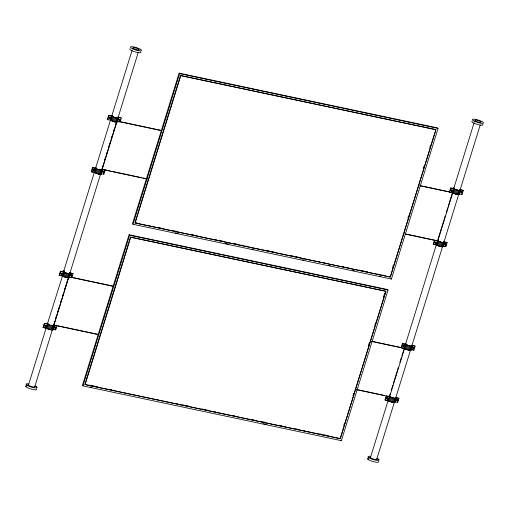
<?xml version="1.0" encoding="UTF-8"?>
<svg xmlns="http://www.w3.org/2000/svg" width="509" height="509" viewBox="0 0 509 509"><rect width="100%" height="100%" fill="white"/><g stroke="black" fill="none" stroke-linecap="round" stroke-linejoin="round"><path stroke-width="0.76" d="M45.256 326.218L45.664 325.582L46.033 326.25L45.256 326.218L45.664 325.582M45.67 326.473L46.077 325.843M55.557 327.395L55.15 328.031L55.099 327.548L55.869 327.58L55.462 327.325M61.411 274.039L61.818 273.403L62.225 273.664L61.818 274.3L61.411 274.039L61.818 274.3M61.5 274.109L61.818 273.403M55.055 327.955L55.825 327.993L55.78 327.51M61.723 274.23L62.225 273.664M71.203 275.783L71.61 275.146L71.973 275.821L71.203 275.783L71.61 275.146M71.616 276.043L72.023 275.407M93.459 170.515L93.866 169.879L94.229 170.547L93.459 170.515L93.866 169.879M93.866 170.769L93.771 170.7A0.655 0.554 -52.8 0 0 94.095 169.65A0.655 0.554 -52.8 0 0 93.09 170.031A0.655 0.554 -52.8 0 0 93.771 170.706L94.273 170.14M103.251 172.252L103.658 171.622L104.021 172.29L103.251 172.252L103.658 171.622M109.607 118.336L110.014 117.7L110.377 118.374L109.607 118.336L110.014 117.7M103.664 172.513L104.071 171.877M119.405 120.079L119.812 119.443L120.175 120.118L119.494 120.149L119.545 119.742L120.219 119.704M119.812 120.34L119.717 120.27A0.655 0.554 -52.8 0 0 120.041 119.221A0.655 0.554 -52.8 0 0 119.036 119.602A0.655 0.554 -52.8 0 0 119.717 120.277L120.124 119.634M387.247 398.7L387.654 398.063L388.017 398.738L387.247 398.7L387.654 398.063M387.654 398.961L388.062 398.324A0.655 0.554 -52.8 0 0 387.374 397.72A0.655 0.554 -52.8 0 0 386.872 398.585A0.655 0.554 -52.8 0 0 387.705 398.821M397.039 400.443L397.446 399.807L397.815 400.481L397.039 400.443L397.446 399.807M403.395 346.527L403.802 345.891L404.165 346.559L403.395 346.527L403.802 345.891M397.453 400.704L397.357 400.628A0.655 0.554 -52.8 0 0 397.682 399.578A0.655 0.554 -52.8 0 0 396.676 399.959A0.655 0.554 -52.8 0 0 397.351 400.64L397.86 400.068M413.193 348.271L413.601 347.634L413.963 348.302L413.289 348.341L413.696 347.704L414.008 347.889M413.601 348.525L413.912 347.819M435.443 242.997L435.85 242.36L436.213 243.035L435.443 242.997L435.85 242.36M435.85 243.257L435.761 243.187A0.655 0.554 -52.8 0 0 436.086 242.131A0.655 0.554 -52.8 0 0 435.08 242.513A0.655 0.554 -52.8 0 0 435.755 243.194L436.264 242.621M445.241 244.74L445.649 244.104L446.056 244.365L445.649 245.001L445.241 244.74L445.649 245.001M445.33 244.81L445.649 244.104M451.591 190.824L452.005 190.188L452.367 190.856L451.591 190.824L452.005 190.188M445.553 244.937A0.655 0.554 -52.8 0 0 445.878 243.875A0.655 0.554 -52.8 0 0 444.872 244.256A0.655 0.554 -52.8 0 0 445.553 244.937L446.056 244.365M452.005 191.085L452.412 190.449M461.389 192.567L461.797 191.931L462.159 192.599L461.389 192.567L461.797 191.931M461.797 192.822L461.708 192.752A0.655 0.554 -52.8 0 0 462.032 191.702A0.655 0.554 -52.8 0 0 461.027 192.084A0.655 0.554 -52.8 0 0 461.701 192.758L462.21 192.186M52.465 329.495L50.378 329.628M53.725 325.416C52.599 326.447 46.325 324.341 48.228 323.38M46.192 328.184L49.621 329.59L52.732 330.01L54.158 325.308M53.044 329.883L54.355 325.595M68.887 277.838L70.306 273.136L68.887 277.838L65.776 277.418L62.34 276.012M69.192 277.704L70.509 273.422M100.935 174.307L102.354 169.605L100.935 174.307L98.784 174.123L94.426 172.506L95.647 168.409M101.24 174.18L102.557 169.891M112.126 115.53C111.757 116.93 117.515 118.712 117.91 117.305L121.301 117.923L120.041 121.995L117.242 121.505C116.631 123.254 112.165 121.104 110.58 120.334L111.802 116.23M117.388 122.001L118.508 117.433L117.083 122.135M394.723 402.492L396.142 397.796L395.983 398.42L393.832 398.242L389.442 396.594L388.214 400.698C389.805 401.461 394.271 403.612 394.882 401.868L397.682 402.358L398.941 398.286L395.703 397.459M412.296 345.617L412.131 346.247L409.987 346.063L405.59 344.421L404.369 348.519C405.953 349.289 410.419 351.439 411.037 349.689L413.83 350.186L415.096 346.107L411.272 345.178M474.064 122.847L453.875 188.076C454.537 189.59 459.277 191.123 459.894 189.787M442.919 246.789L444.344 242.093L444.179 242.717L442.035 242.538L437.638 240.891L436.417 244.994C438.001 245.758 442.467 247.908 443.084 246.165L445.878 246.655L447.144 242.583L443.32 241.654M458.8 194.101L456.713 194.234L453.634 193.191M460.492 189.914L460.333 190.544L458.183 190.36L453.786 188.718L452.565 192.816C454.543 193.706 457.47 195.31 459.436 194.273M47.98 328.89L43.023 327.414L44.283 323.336L47.642 323.928M62.9 276.107L59.178 275.235L60.437 271.163L63.797 271.755C64.738 272.703 70.484 274.682 69.345 272.729M101.386 169.198C102.532 171.151 96.786 169.173 95.838 168.224L92.485 167.633L91.226 171.711L95.005 172.608M111.993 116.052L108.633 115.46L107.374 119.532L111.159 120.436M43.392 327.694L44.652 323.616L44.283 323.336M59.547 275.515L60.806 271.443L60.437 271.163M91.595 171.991L92.854 167.913L92.485 167.633M107.743 119.812L109.002 115.74L108.633 115.46M26.112 386.694L26.691 384.823L28.663 385.243M62.938 272.36L63.358 270.998L64.63 271.03M28.542 384.823L46.147 327.942M47.56 323.393L62.531 275.827L59.178 275.235M63.759 271.062L94.28 172.468M95.686 167.919L110.478 120.137M111.885 115.588L132.073 50.366M63.606 271.933L62.378 276.037L67.258 277.583M63.74 273.39L64.166 272.035M46.885 328.579L48.145 324.5L47.452 324.112M63.033 276.4L64.293 272.328L63.638 271.965M95.081 172.875L96.341 168.797L95.686 168.434M111.236 120.697L112.495 116.625L111.84 116.262M47.706 328.941L48.966 324.869L48.145 324.5M63.86 276.769L65.12 272.697L64.293 272.328M95.902 173.238L97.168 169.166L96.341 168.797M112.056 121.066L113.316 116.994L112.495 116.625M48.641 329.291L49.901 325.219L48.966 324.869M64.789 277.119L66.055 273.04L65.12 272.697M96.837 173.588L98.097 169.516L97.168 169.166M112.992 121.416L114.251 117.337L113.316 116.994M49.621 329.59L50.881 325.518L54.304 325.805M65.776 277.418L67.035 273.346L70.452 273.632M97.823 173.887L99.083 169.815L102.5 170.101M113.971 121.715L115.231 117.643L118.654 117.929M50.588 329.826L51.848 325.754M66.736 277.653L67.996 273.581M98.784 174.123L100.044 170.051M114.932 121.95L116.198 117.878M51.466 329.985L52.726 325.906M67.614 277.806L68.874 273.734M99.662 174.282L100.922 170.203M115.81 122.103L117.07 118.031M53.871 324.138L54.571 321.879M55.735 318.106L56.671 315.09M57.841 311.317L59.006 307.544M60.406 303.02L61.105 300.762M62.512 296.238L63.211 293.973M64.376 290.2L65.776 285.676M66.946 281.91L67.875 278.887M102.067 168.434L103.003 165.419M104.638 160.138L105.338 157.879M106.737 153.355L107.437 151.09M108.837 146.567L110.008 142.794M111.172 139.027L112.107 136.005M113.272 132.238L114.207 129.222M115.378 125.449L116.077 123.184M52.198 330.042L53.458 325.97M68.346 277.869L69.606 273.797M100.394 174.339L101.654 170.267M116.548 122.166L117.808 118.094M34.701 386.91L52.548 329.272M53.483 326.237L68.511 277.698M69.918 273.148L100.674 173.792C98.873 174.612 96.258 173.302 94.579 172.297M101.845 170L116.637 122.224M118.043 117.674L138.238 52.446M68.607 277.64L53.903 325.149L98.199 334.598M116.809 121.937L102.099 169.446L147.171 179.06M52.732 330.01L53.999 325.938M117.445 121.791L118.705 117.719M53.095 329.667L52.898 329.38L55.697 329.877L56.957 325.798L53.579 325.206M69.249 277.494L69.046 277.208L71.845 277.698L73.105 273.626L69.867 272.799M101.297 173.963L101.094 173.677L103.893 174.173L105.153 170.095L104.708 169.764M129.063 234.744L82.439 385.37L82.986 385.898L341.393 440.667L388.017 290.041L387.47 289.513L129.063 234.744L129.617 235.273L388.017 290.041M179.092 73.131L132.467 223.756L133.014 224.291L391.415 279.059L438.045 128.427L437.498 127.899L179.092 73.131L179.645 73.659L438.045 128.427M82.986 385.898L129.617 235.273M133.014 224.291L179.645 73.659M135.209 222.128L180.6 75.51L435.074 129.445M343.766 425.263L344.472 422.985M352.941 395.639L353.647 393.362M368.223 346.26L369.4 342.462M374.809 324.99L375.515 322.706M383.512 296.881L384.683 293.082M392.617 267.454L393.323 265.176M407.906 218.075L408.612 215.797M423.189 168.695L423.895 166.418M429.774 147.425L430.48 145.141M435.85 129.61L390.231 276.985L134.98 222.885M340.317 438.707L385.943 291.333L130.686 237.232L85.067 384.607L340.317 438.707L339.77 438.179M390.747 401.665L385.014 399.896L386.274 395.824L386.643 396.104C389.169 395.531 393.858 399.495 395.563 397.694L398.941 398.286M415.096 346.107L411.717 345.516C410.954 346.896 407.168 345.147 405.781 344.237L402.422 343.651L401.162 347.723L403.631 348.372M436.996 245.096L433.21 244.193L434.47 240.121L438.255 241.018M449.358 192.02L450.624 187.948L453.977 188.534M385.383 400.176L386.643 396.104M401.531 348.003L402.791 343.925L402.422 343.651M433.579 244.473L434.839 240.401M450.624 187.948L450.993 188.222L449.727 192.3L451.827 192.669M368.096 459.182L368.681 457.305L370.654 457.725M370.527 457.311L388.138 400.43M389.576 395.722L390.276 393.463M391.211 390.441L392.84 385.167M393.311 383.659L398.445 367.065M399.845 362.542L401.48 357.261M401.945 355.753L404.051 348.964M405.743 343.55L436.264 244.956M445.241 215.886L437.536 240.776L437.804 241.031L452.743 192.765L452.482 192.51L448.276 206.081M446.177 212.87L447.812 207.589M356.192 389.608L389.608 396.734L404.547 348.468L404.28 348.213M437.358 243.703L438.198 240.992L437.664 240.471M388.87 401.06L390.129 396.988M405.024 348.888L406.284 344.809M437.072 245.357L438.332 241.285M453.22 193.185L454.48 189.106M389.697 401.429L390.957 397.357M405.845 349.257L407.105 345.178M437.893 245.726L439.152 241.654M454.041 193.554L455.307 189.475M390.626 401.773L391.892 397.701M406.78 349.6L408.04 345.528M438.828 246.07L440.088 241.998M454.976 193.897L456.236 189.825M391.612 402.078L392.872 398M407.76 349.899L409.02 345.827M439.808 246.375L441.068 242.297M455.962 194.196L457.222 190.124M392.573 402.314L393.832 398.242M408.721 350.135L409.987 346.063M440.769 246.611L442.035 242.538M456.923 194.432L458.183 190.36M393.451 402.466L394.71 398.394M409.599 350.294L410.865 346.215M441.647 246.763L442.913 242.691M457.801 194.591L459.061 190.512M394.182 402.53L395.442 398.458M410.337 350.351L411.596 346.279M442.385 246.827L443.644 242.755M458.533 194.648L459.792 190.576M376.692 459.392L394.297 402.511M395.703 397.962L410.496 350.179M411.908 345.63L442.658 246.28M443.835 242.488L458.857 193.948M459.799 190.913L480.222 124.934M410.871 350.319L412.131 346.247M459.073 194.616L460.333 190.544M395.029 402.364L396.346 398.076M411.183 350.192L412.494 345.904M443.231 246.661L444.542 242.373M459.379 194.489L460.696 190.201M459.233 193.986L462.032 194.483L463.292 190.404L460.047 189.577M95.978 167.703L95.838 168.224L95.043 167.817L95.947 167.436M63.358 270.998L63.237 271.653M63.93 271.233L63.797 271.755L63.199 271.628M405.915 343.715L405.781 344.237M410.559 349.982L408.517 349.938M112.095 115.263L111.248 115.428L111.433 115.95M116.065 121.931L116.516 121.899M454.085 187.745L453.239 187.91L453.417 188.438M47.744 323.139L46.898 323.304L47.082 323.832M405.883 343.448L405.037 343.613L405.221 344.141M118.063 117.095L121.301 117.923M109.002 115.74L112.419 116.364M110.714 120.099L110.135 119.997L110.561 119.889M450.993 188.222L454.403 188.845M459.913 189.812L463.292 190.404M452.565 192.816L453.144 192.917L452.717 192.606M92.854 167.913L96.265 168.536M101.775 169.503L105.153 170.095M91.919 171.832L93.319 172.08M437.231 240.585L437.829 240.712M443.765 241.991L447.144 242.583M433.21 244.193L436.398 244.549M444.039 246.076L445.878 246.655M441.29 246.534L439.763 246.21M60.806 271.443L64.217 272.067M69.727 273.034L73.105 273.626M402.791 343.925L406.207 344.548M411.291 349.479L412.691 349.728M404.331 348.493L404.948 348.62M44.652 323.616L48.011 324.208M48.069 324.239L47.49 324.138L46.23 328.21L46.809 328.311M43.023 327.414L45.823 327.904M52.452 329.049L54.552 329.412M388.354 400.462L387.775 400.36L388.202 400.252M385.014 399.896L386.414 400.144M393.094 402.237L391.561 401.913M135.318 222.63L136.857 222.955M147.655 225.245L149.194 225.576M152.28 226.225L153.826 226.556M157.682 227.37L160.761 228.026M171.558 230.316L173.105 230.641M174.644 230.965L177.73 231.62M190.843 234.401L193.923 235.056M195.469 235.381L197.008 235.705M214.823 239.484L216.376 239.809M219.481 240.471L223.362 241.291M234.229 243.595L237.334 244.256M241.215 245.077L242.768 245.408M245.872 246.063L247.425 246.394M265.278 250.173L270.712 251.325M272.264 251.656L273.817 251.987M291.663 255.772L293.216 256.097M296.321 256.759L300.202 257.579M318.055 261.365L319.607 261.69M322.706 262.345L324.246 262.676M341.984 266.436L343.524 266.761M345.07 267.091L348.156 267.74M358.953 270.031L364.349 271.176M365.888 271.501L367.434 271.831M378.232 274.116L379.771 274.446M382.857 275.095L384.397 275.426M175.141 232.804L178.245 233.459M225.576 243.493L228.681 244.155M251.955 249.086L253.507 249.416M302.391 259.775L303.943 260.105M328.776 265.367L330.322 265.698M352.826 270.464L354.379 270.794M379.205 276.056L380.757 276.387M89.145 385.059L90.685 385.389M92.231 385.714L97.626 386.859M108.423 389.143L111.509 389.799M113.049 390.129L114.595 390.454M132.327 394.214L133.873 394.539M136.959 395.194L138.499 395.518M156.257 399.285L157.809 399.616M175.662 403.395L177.215 403.726M182.648 404.878L184.201 405.209M185.753 405.533L188.858 406.195M202.054 408.988L205.159 409.65M206.711 409.98L208.264 410.305M213.697 411.457L215.25 411.787M233.103 415.573L234.655 415.898M252.509 419.683L254.061 420.014M259.495 421.166L261.047 421.497M262.599 421.821L265.704 422.483M278.849 425.269L281.929 425.918M283.475 426.249L285.015 426.574M295.812 428.864L298.898 429.52M302.753 430.334L304.293 430.659M307.379 431.314L308.925 431.645M319.722 433.929L321.262 434.26M324.348 434.909L328.203 435.729M90.201 387.018L91.747 387.343M263.229 423.692L266.334 424.347M34.58 386.496L36.553 386.916M378.543 459.398L376.571 458.978A3.277 0.706 17.2 0 1 373.434 459.029A3.277 0.706 17.2 0 1 370.787 457.197M119.882 121.587L161.849 130.533M419.842 185.55L449.371 191.848M117.814 121.346L161.334 130.628M420.103 185.804L452.743 192.765M104.943 169.853L110.383 171.011M111.935 171.342L141.47 177.641M143.023 177.972L146.91 178.799M404.903 233.816L434.431 240.114M405.164 234.07L437.804 241.031M71.686 277.29L113.647 286.236M371.646 341.253L401.175 347.552M70.395 277.214L113.138 286.332M371.907 341.507L404.547 348.468M56.747 325.556L83.947 331.353M85.499 331.683L98.708 334.502M357.483 389.684L384.677 395.48M113.927 121.556L114.722 121.746M114.251 117.337L115.231 117.643M98.097 169.516L99.083 169.815M406.895 349.492L407.715 349.74M66.055 273.04L67.035 273.346M49.901 325.219L50.881 325.518M48.756 329.177L49.577 329.431M112.33 121.015L113.106 121.301M438.943 245.962L436.938 245.064M406.118 349.199L404.521 348.309M438.198 240.992C439.521 241.629 443.237 243.417 443.746 241.966M111.102 120.404L111.643 120.709M461.587 194.145L462.032 194.483M110.377 118.374L109.925 118.527A0.655 0.554 -52.8 0 1 109.244 117.859A0.655 0.554 -52.8 0 1 110.249 117.477A0.655 0.554 -52.8 0 1 109.919 118.533L110.014 118.597M413.391 349.848L413.83 350.186M404.165 346.559L403.809 346.788M103.448 173.836L103.893 174.173M397.236 402.021L397.682 402.358M389.633 396.416L390.002 396.696M71.4 277.36L71.845 277.698M55.825 327.993L55.462 328.216M55.252 329.539L55.697 329.877M46.383 328L46.752 328.28M390.867 278.525L391.415 279.059M340.839 440.139L341.393 440.667M103.836 172.265A0.655 0.554 -52.8 0 1 102.92 172.233A0.655 0.554 -52.8 0 1 103.333 171.291A0.655 0.554 -52.8 0 1 104.04 171.807M451.75 191.053A0.655 0.554 -52.8 0 1 451.216 190.398A0.655 0.554 -52.8 0 1 452.03 189.838A0.655 0.554 -52.8 0 1 452.285 190.69M45.944 326.084A0.655 0.554 -52.8 0 1 45.046 326.345A0.655 0.554 -52.8 0 1 45.104 325.404A0.655 0.554 -52.8 0 1 45.982 325.474M55.513 328.076A0.655 0.554 -52.8 0 1 54.66 327.745A0.655 0.554 -52.8 0 1 55.392 326.956A0.655 0.554 -52.8 0 1 55.742 327.828M61.996 274.052A0.655 0.554 -52.8 0 1 61.074 274.02A0.655 0.554 -52.8 0 1 61.487 273.078A0.655 0.554 -52.8 0 1 62.193 273.594M71.89 275.655A0.655 0.554 -52.8 0 1 70.955 275.878A0.655 0.554 -52.8 0 1 71.139 274.898A0.655 0.554 -52.8 0 1 71.979 275.178M413.652 348.385A0.655 0.554 -52.8 0 1 412.818 348.156A0.655 0.554 -52.8 0 1 413.321 347.291A0.655 0.554 -52.8 0 1 413.976 347.819M34.211 386.216A3.277 0.706 17.2 0 1 31.857 386.668A3.277 0.706 17.2 0 1 28.797 384.721M140.681 51.772A5.86 1.26 17.2 0 1 135.808 52.083A5.86 1.26 17.2 0 1 129.878 48.788M36.336 388.863A5.86 1.26 17.2 0 1 31.463 389.175A5.86 1.26 17.2 0 1 25.533 385.879M35.28 385.943A5.86 1.26 17.2 0 1 35.541 387.953A5.86 1.26 17.2 0 1 27.282 385.421A5.86 1.26 17.2 0 1 28.466 383.85M482.672 124.26A5.86 1.26 17.2 0 1 477.06 124.355A5.86 1.26 17.2 0 1 472.32 121.078M378.321 461.345A5.86 1.26 17.2 0 1 372.715 461.447A5.86 1.26 17.2 0 1 367.975 458.17M377.271 458.424A5.86 1.26 17.2 0 1 377.525 460.441A5.86 1.26 17.2 0 1 369.273 457.903A5.86 1.26 17.2 0 1 370.45 456.331M130.571 237.118L84.952 384.499L340.203 438.599L385.828 291.218L130.571 237.118M180.714 75.618L135.095 222.993L390.346 277.1L435.965 129.719L180.714 75.618M94.05 170.922A0.655 0.554 -52.8 0 0 94.381 169.866A0.655 0.554 -52.8 0 0 93.376 170.248A0.655 0.554 -52.8 0 0 94.05 170.922M103.849 172.666A0.655 0.554 -52.8 0 0 104.173 171.609A0.655 0.554 -52.8 0 0 103.168 171.991A0.655 0.554 -52.8 0 0 103.849 172.666M436.041 243.404A0.655 0.554 -52.8 0 0 436.366 242.348A0.655 0.554 -52.8 0 0 435.36 242.729A0.655 0.554 -52.8 0 0 436.041 243.404M445.833 245.147A0.655 0.554 -52.8 0 0 446.164 244.091A0.655 0.554 -52.8 0 0 445.159 244.473A0.655 0.554 -52.8 0 0 445.833 245.147M110.198 118.75A0.655 0.554 -52.8 0 0 110.529 117.687A0.655 0.554 -52.8 0 0 109.524 118.069A0.655 0.554 -52.8 0 0 110.198 118.75M119.997 120.493A0.655 0.554 -52.8 0 0 120.328 119.43A0.655 0.554 -52.8 0 0 119.322 119.812A0.655 0.554 -52.8 0 0 119.997 120.493M452.189 191.231A0.655 0.554 -52.8 0 0 452.514 190.175A0.655 0.554 -52.8 0 0 451.515 190.557A0.655 0.554 -52.8 0 0 452.189 191.231M461.987 192.975A0.655 0.554 -52.8 0 0 462.312 191.918A0.655 0.554 -52.8 0 0 461.307 192.3A0.655 0.554 -52.8 0 0 461.987 192.975M45.855 326.625A0.655 0.554 -52.8 0 0 46.179 325.569A0.655 0.554 -52.8 0 0 45.18 325.951A0.655 0.554 -52.8 0 0 45.855 326.625M55.646 328.369A0.655 0.554 -52.8 0 0 55.977 327.312A0.655 0.554 -52.8 0 0 54.972 327.694A0.655 0.554 -52.8 0 0 55.646 328.369M387.839 399.107A0.655 0.554 -52.8 0 0 388.17 398.051A0.655 0.554 -52.8 0 0 387.164 398.432A0.655 0.554 -52.8 0 0 387.839 399.107M397.637 400.85A0.655 0.554 -52.8 0 0 397.962 399.794A0.655 0.554 -52.8 0 0 396.963 400.176A0.655 0.554 -52.8 0 0 397.637 400.85M62.003 274.453A0.655 0.554 -52.8 0 0 62.333 273.39A0.655 0.554 -52.8 0 0 61.328 273.772A0.655 0.554 -52.8 0 0 62.003 274.453M71.801 276.196A0.655 0.554 -52.8 0 0 72.125 275.134A0.655 0.554 -52.8 0 0 71.12 275.515A0.655 0.554 -52.8 0 0 71.801 276.196M403.707 346.718A0.655 0.554 -52.8 0 0 404.038 345.662A0.655 0.554 -52.8 0 0 403.033 346.044A0.655 0.554 -52.8 0 0 403.707 346.718M403.993 346.934A0.655 0.554 -52.8 0 0 404.318 345.878A0.655 0.554 -52.8 0 0 403.313 346.26A0.655 0.554 -52.8 0 0 403.993 346.934M413.785 348.678A0.655 0.554 -52.8 0 0 414.116 347.622A0.655 0.554 -52.8 0 0 413.111 348.003A0.655 0.554 -52.8 0 0 413.785 348.678M132.315 48.692A5.86 1.26 17.2 0 0 141.483 50.639A5.86 1.26 17.2 0 0 134.115 46.987A5.86 1.26 17.2 0 0 132.315 48.692M133.924 48.73A3.277 0.706 17.2 0 0 139.052 49.818A3.277 0.706 17.2 0 0 134.936 47.776A3.277 0.706 17.2 0 0 133.924 48.73M474.299 121.18A5.86 1.26 17.2 0 0 483.467 123.121A5.86 1.26 17.2 0 0 476.106 119.475A5.86 1.26 17.2 0 0 474.299 121.18M475.915 121.212A3.277 0.706 17.2 0 0 481.037 122.3A3.277 0.706 17.2 0 0 476.92 120.258A3.277 0.706 17.2 0 0 475.915 121.212"/></g></svg>
